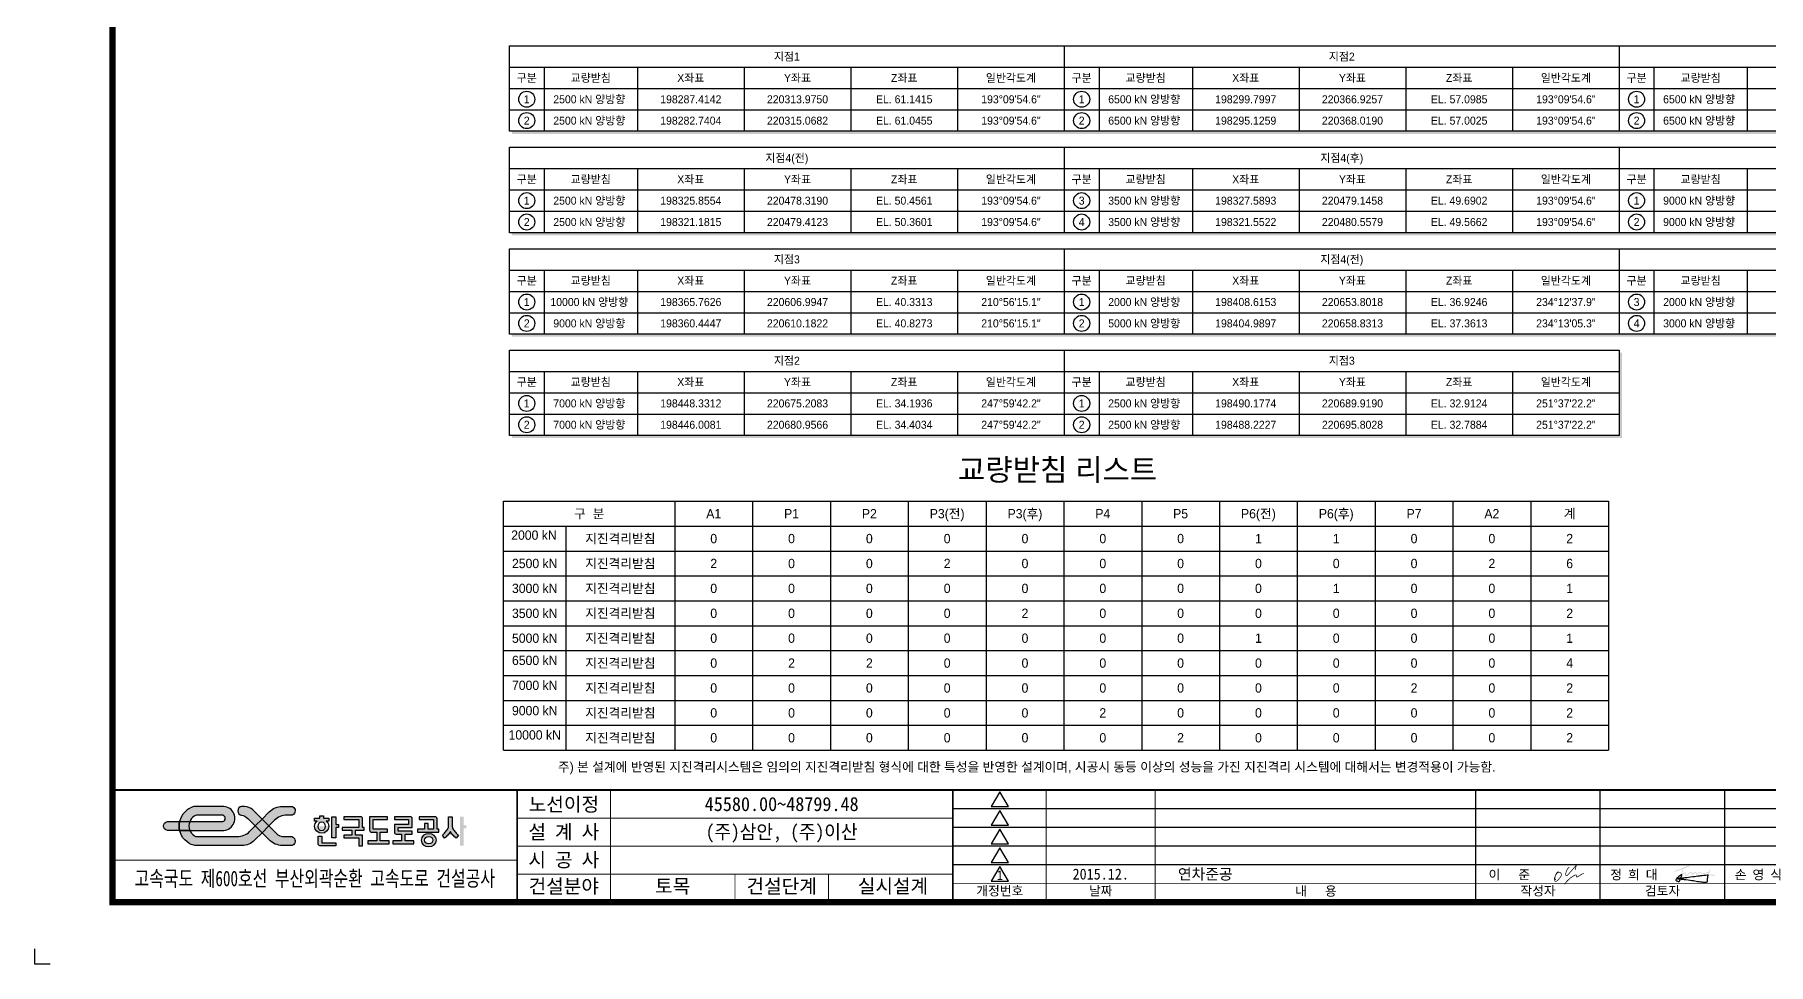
# Model space of a CAD drawing. Header units: feet. Extents: x 0 to 588700, y 0 to 415800.
# Drawn here: x 0 to 389887, y 0 to 209101 of the extents above; entities that cross this region are included whole.
import ezdxf
from ezdxf.enums import TextEntityAlignment as Align

# ---------------------------------------------------------------- set-up
doc = ezdxf.new("R2010")
doc.units = ezdxf.units.FT
doc.header["$LTSCALE"] = 7000
doc.header["$MEASUREMENT"] = 0
doc.layers.get('0').update_dxf_attribs({"linetype": 'CONTINUOUS'})
for name, color, linetype in [('CS-NOTE', 3, 'CONTINUOUS'), ('CS-TABL-LIN2', 1, 'CONTINUOUS'), ('CS-TABL-TEX2', 3, 'CONTINUOUS'), ('CX-BORD', 3, 'CONTINUOUS'), ('CX-BORD-LIN1', 4, 'CONTINUOUS'), ('CX-BORD-LIN2', 3, 'CONTINUOUS'), ('CX-BORD-TEX2', 7, 'CONTINUOUS'), ('CX-BORD-TEX3', 6, 'CONTINUOUS'), ('CX-MISC', 2, 'CONTINUOUS'), ('CZ-TEX1', 6, 'CONTINUOUS')]:
    doc.layers.add(name, color=color, linetype=linetype)
doc.styles.add('A_STANDARD', font='')
doc.styles.add('TB_TEXT', font='')
doc.styles.add('TB_WBTXT', font='')
doc.styles.add('TB_WMTXT', font='')
doc.styles.get('A_STANDARD').set_extended_font_data('Dotum')
doc.styles.get('TB_TEXT').set_extended_font_data('DotumChe')
doc.styles.get('TB_WBTXT').set_extended_font_data('Dotum')
doc.styles.get('TB_WMTXT').set_extended_font_data('DotumChe')

# ---------------------------------------------------------------- blocks, each defined once
blk = doc.blocks.new('CXGLOGO-EX흑백')
h = blk.add_hatch(color=256)
h.paths.add_polyline_path([(12.63, 2.93), (13.94, 2.93, 0.130785), (14.2, 3, 0.568608), (14.23, 5.18, 0.139223), (13.96, 5.26), (11.43, 5.26, 0.198912), (7.89, 3.79), (5.96, 1.87), (7.79, 0.04), (9.3, 1.55, -0.198912)])
h.paths.add_polyline_path([(5.96, -1.79), (4.13, 0.04), (2.64, -1.46, -0.198912), (-0.68, -2.83), (-11.36, -2.83, -0.149968), (-12.24, -2.56, -0.149163), (-13.39, -1.14), (-16.1, -1.14, 0.278403), (-12.27, -5.13, 0.065939), (-11.87, -5.18), (0.62, -5.18, 0.198912), (3.94, -3.81)])
h.paths.add_polyline_path([(-16.1, 1.21), (-19.37, 1.21, 0.888889), (-19.37, -1.14), (-16.1, -1.14, -0.111111)])
h.paths.add_polyline_path([(-11.36, 2.91), (-4.68, 2.91, -0.057559), (-4.56, 2.9, -0.792918), (-4.56, 1.23, -0.057559), (-4.68, 1.21), (-13.39, 1.21, 0.193915), (-13.39, -1.14), (-4.74, -1.14, 1.071754), (-4.74, 5.26), (-11.87, 5.26, 0.065939), (-12.27, 5.21, 0.278403), (-16.1, 1.21), (-13.39, 1.21, -0.149163), (-12.24, 2.64, -0.149968)])
h = blk.add_hatch(color=256)
h.paths.add_polyline_path([(3.49, 4.34, 0.198912), (1.27, 5.26), (0.48, 5.26, 0.833808), (0.38, 2.93, -0.177326), (2.18, 1.99), (4.13, 0.04), (5.96, 1.87)])
h.paths.add_polyline_path([(9.74, -1.92), (7.79, 0.04), (5.96, -1.79), (7.89, -3.71, 0.198912), (11.43, -5.18), (13.94, -5.18, 0.129219), (14.2, -5.12, 0.604319), (14.13, -2.89, 0.11379), (13.9, -2.83), (11.96, -2.83, -0.198912)])
h = blk.add_hatch(color=256)
h.paths.add_polyline_path([(5.96, 1.87), (4.13, 0.04), (5.96, -1.79), (7.79, 0.04)])
h.paths.add_polyline_path([(-13.39, 1.21), (-16.1, 1.21, 0.111111), (-16.1, -1.14), (-13.39, -1.14, -0.193915)])
h = blk.add_hatch(color=256)
edge = h.paths.add_edge_path()
edge.add_line((55.91, 2.5), (56.86, 2.5))
edge.add_line((56.86, 2.5), (56.86, 0.09))
edge.add_arc((58.53, 0.09), 1.68, 180, 195.4084)
edge.add_arc((58.47, 0.08), 1.62, 195.4084, 211.407)
edge.add_arc((62.73, 2.67), 6.6, 211.407, 220.8846)
edge.add_arc((62.66, 2.61), 6.51, 220.8846, 230.4986)
edge.add_line((58.52, -2.41), (57.95, -3.23))
edge.add_arc((62.64, 2.48), 7.39, 221.3708, 230.5683, ccw=False)
edge.add_arc((62.86, 2.67), 7.69, 212.5284, 221.3728, ccw=False)
edge.add_arc((49.9, 2.67), 7.69, 318.6272, 327.4716, ccw=False)
edge.add_arc((50.12, 2.48), 7.39, 309.4317, 318.6292, ccw=False)
edge.add_line((54.82, -3.23), (54.24, -2.41))
edge.add_arc((50.17, 2.55), 6.42, 309.4355, 319.1813)
edge.add_arc((49.96, 2.73), 6.69, 319.1787, 328.5297)
edge.add_arc((54.29, 0.07), 1.61, 328.5765, 344.6082)
edge.add_arc((54.23, 0.09), 1.67, 344.5729, 360.0187)
edge.add_line((55.91, 0.09), (55.91, 2.5))
edge = h.paths.add_edge_path()
edge.add_arc((22.07, -0.1), 1.77, 0.3447, 51.8065, ccw=False)
edge.add_arc((21.99, -0.04), 1.86, 268.639, 358.4888, ccw=False)
edge.add_arc((21.9, -0.04), 1.86, 181.4953, 271.3769, ccw=False)
edge.add_arc((21.82, -0.1), 1.77, 128.1945, 179.6543, ccw=False)
edge.add_line((20.72, 1.3), (20.04, 1.3))
edge.add_line((20.04, 1.3), (20.04, 2.11))
edge.add_line((20.04, 2.11), (21.47, 2.11))
edge.add_line((21.47, 2.11), (21.47, 2.75))
edge.add_line((21.47, 2.75), (22.42, 2.75))
edge.add_line((22.42, 2.75), (22.42, 2.11))
edge.add_line((22.42, 2.11), (23.84, 2.11))
edge.add_line((23.84, 2.11), (23.84, 1.3))
edge.add_line((23.84, 1.3), (23.17, 1.3))
h.paths.add_polyline_path([(60.66, 0.17), (60.66, -0.6), (59.94, -0.6), (59.94, -5.25), (58.99, -5.25), (58.99, 2.5), (59.94, 2.5), (59.94, 0.17)])
edge = h.paths.add_edge_path()
edge.add_line((48.07, 2.5), (48.07, 1.72))
edge.add_line((48.07, 1.72), (51.87, 1.72))
edge.add_line((51.87, 1.72), (51.87, -0.86))
edge.add_line((51.87, -0.86), (50.44, -0.86))
edge.add_line((50.44, -0.86), (50.44, 0.69))
edge.add_line((50.44, 0.69), (49.49, 0.69))
edge.add_line((49.49, 0.69), (49.49, -0.86))
edge.add_line((49.49, -0.86), (47.59, -0.86))
edge.add_line((47.59, -0.86), (47.59, -1.63))
edge.add_line((47.59, -1.63), (53.29, -1.63))
edge.add_line((53.29, -1.63), (53.29, -0.86))
edge.add_line((53.29, -0.86), (52.82, -0.86))
edge.add_line((52.82, -0.86), (52.82, 1.98))
edge.add_arc((52.27, 1.98), 0.549, 360, 400.6008)
edge.add_arc((52.34, 2.04), 0.455, 40.6008, 89.6611)
edge.add_line((52.34, 2.5), (48.07, 2.5))
edge = h.paths.add_edge_path()
edge.add_line((41.42, 2.5), (41.42, 1.72))
edge.add_line((41.42, 1.72), (45.22, 1.72))
edge.add_line((45.22, 1.72), (45.22, 0.43))
edge.add_line((45.22, 0.43), (41.42, 0.43))
edge.add_line((41.42, 0.43), (41.42, -1.63))
edge.add_arc((41.97, -1.63), 0.549, 180, 220.6008)
edge.add_arc((41.9, -1.7), 0.455, 220.6008, 269.6611)
edge.add_line((41.89, -2.15), (43.32, -2.15))
edge.add_line((43.32, -2.15), (43.32, -3.96))
edge.add_line((43.32, -3.96), (40.94, -3.96))
edge.add_line((40.94, -3.96), (40.94, -4.73))
edge.add_line((40.94, -4.73), (46.64, -4.73))
edge.add_line((46.64, -4.73), (46.64, -3.96))
edge.add_line((46.64, -3.96), (44.27, -3.96))
edge.add_line((44.27, -3.96), (44.27, -2.15))
edge.add_line((44.27, -2.15), (46.17, -2.15))
edge.add_line((46.17, -2.15), (46.17, -1.38))
edge.add_line((46.17, -1.38), (42.37, -1.38))
edge.add_line((42.37, -1.38), (42.37, -0.34))
edge.add_line((42.37, -0.34), (46.17, -0.34))
edge.add_line((46.17, -0.34), (46.17, 1.98))
edge.add_arc((45.62, 1.98), 0.549, 360, 400.6008)
edge.add_arc((45.69, 2.04), 0.455, 40.6008, 89.6611)
edge.add_line((45.69, 2.5), (41.42, 2.5))
edge = h.paths.add_edge_path()
edge.add_line((39.52, 2.5), (34.77, 2.5))
edge.add_line((34.77, 2.5), (34.77, -1.12))
edge.add_arc((35.32, -1.12), 0.549, 180, 220.6008)
edge.add_arc((35.25, -1.18), 0.455, 220.6008, 269.6611)
edge.add_line((35.24, -1.63), (36.67, -1.63))
edge.add_line((36.67, -1.63), (36.67, -3.96))
edge.add_line((36.67, -3.96), (34.29, -3.96))
edge.add_line((34.29, -3.96), (34.29, -4.73))
edge.add_line((34.29, -4.73), (39.99, -4.73))
edge.add_line((39.99, -4.73), (39.99, -3.96))
edge.add_line((39.99, -3.96), (37.62, -3.96))
edge.add_line((37.62, -3.96), (37.62, -1.63))
edge.add_line((37.62, -1.63), (39.52, -1.63))
edge.add_line((39.52, -1.63), (39.52, -0.86))
edge.add_line((39.52, -0.86), (35.72, -0.86))
edge.add_line((35.72, -0.86), (35.72, 1.72))
edge.add_line((35.72, 1.72), (39.52, 1.72))
edge.add_line((39.52, 1.72), (39.52, 2.5))
edge = h.paths.add_edge_path()
edge.add_line((31.92, -5.25), (32.87, -5.25))
edge.add_line((32.87, -5.25), (32.87, -2.41))
edge.add_line((32.87, -2.41), (30.97, -2.41))
edge.add_line((30.97, -2.41), (30.97, -1.12))
edge.add_line((30.97, -1.12), (33.34, -1.12))
edge.add_line((33.34, -1.12), (33.34, -0.34))
edge.add_line((33.34, -0.34), (32.87, -0.34))
edge.add_line((32.87, -0.34), (32.87, 1.98))
edge.add_arc((32.32, 1.98), 0.549, 360, 400.6008)
edge.add_arc((32.39, 2.04), 0.455, 40.6008, 89.6611)
edge.add_line((32.39, 2.5), (27.88, 2.5))
edge.add_line((27.88, 2.5), (27.88, 1.72))
edge.add_line((27.88, 1.72), (31.92, 1.72))
edge.add_line((31.92, 1.72), (31.92, -0.34))
edge.add_line((31.92, -0.34), (27.41, -0.34))
edge.add_line((27.41, -0.34), (27.41, -1.12))
edge.add_line((27.41, -1.12), (30.02, -1.12))
edge.add_line((30.02, -1.12), (30.02, -2.41))
edge.add_line((30.02, -2.41), (27.88, -2.41))
edge.add_line((27.88, -2.41), (27.88, -3.18))
edge.add_line((27.88, -3.18), (31.92, -3.18))
edge.add_line((31.92, -3.18), (31.92, -5.25))
edge = h.paths.add_edge_path()
edge.add_line((25.74, -5.25), (21.47, -5.25))
edge.add_arc((21.47, -4.8), 0.449, 220.2619, 270, ccw=False)
edge.add_arc((21.55, -4.73), 0.558, 180.3389, 220.2619, ccw=False)
edge.add_arc((195.56, -3.7), 174.57, 179.6611, 180.3389, ccw=False)
edge.add_line((20.99, -2.67), (21.94, -2.67))
edge.add_line((21.94, -2.67), (21.94, -4.47))
edge.add_line((21.94, -4.47), (25.74, -4.47))
edge.add_line((25.74, -4.47), (25.74, -5.25))
edge = h.paths.add_edge_path(flags=16)
edge.add_ellipse((50.6, -3.77), major_axis=(-1.11, 0), ratio=0.86651, start_angle=0, end_angle=360)
edge = h.paths.add_edge_path()
edge.add_ellipse((50.6, -3.77), major_axis=(2.06, 0), ratio=0.842916, start_angle=0, end_angle=360, ccw=False)
h.paths.add_polyline_path([(26.46, 0.43), (26.46, -0.34), (25.74, -0.34), (25.74, -3.18), (24.67, -3.18), (24.67, 2.5), (25.74, 2.5), (25.74, 0.43)])
edge = h.paths.add_edge_path(flags=16)
edge.add_ellipse((21.94, -0.09), major_axis=(0, 1.22), ratio=0.776497, start_angle=0, end_angle=360, ccw=False)
for points in [[(-11.36, 2.91, 0.149968), (-12.24, 2.64, 0.149163), (-13.39, 1.21, 0.193915), (-13.39, -1.14), (-4.74, -1.14, 1.071754), (-4.74, 5.26), (-11.87, 5.26, 0.065939), (-12.27, 5.21, 0.278403), (-16.1, 1.21), (-13.39, 1.21), (-4.68, 1.21, 0.057559), (-4.56, 1.23, 0.792918), (-4.56, 2.9, 0.057559), (-4.68, 2.91), (-11.36, 2.91)], [(0.38, 2.93, -0.177326), (2.18, 1.99), (4.13, 0.04), (5.96, 1.87), (3.49, 4.34, 0.198912), (1.27, 5.26), (0.48, 5.26, 0.87142), (0.48, 2.91)], [(23.17, 1.3, -0.228396), (23.84, -0.09, -0.413446), (21.94, -1.89, -0.413609), (20.04, -0.09, -0.228387), (20.72, 1.3), (20.04, 1.3), (20.04, 2.11), (21.47, 2.11), (21.47, 2.75), (22.42, 2.75), (22.42, 2.11), (23.84, 2.11), (23.84, 1.3), (23.17, 1.3)], [(31.92, -5.25), (32.87, -5.25), (32.87, -2.41), (30.97, -2.41), (30.97, -1.12), (33.34, -1.12), (33.34, -0.34), (32.87, -0.34), (32.87, 1.98, 0.179031), (32.74, 2.34, 0.217397), (32.39, 2.5), (27.88, 2.5), (27.88, 1.72), (31.92, 1.72), (31.92, -0.34), (27.41, -0.34), (27.41, -1.12), (30.02, -1.12), (30.02, -2.41), (27.88, -2.41), (27.88, -3.18), (31.92, -3.18), (31.92, -5.25)], [(39.52, 2.5), (34.77, 2.5), (34.77, -1.12, 0.179031), (34.9, -1.48, 0.217397), (35.24, -1.63), (36.67, -1.63), (36.67, -3.96), (34.29, -3.96), (34.29, -4.73), (39.99, -4.73), (39.99, -3.96), (37.62, -3.96), (37.62, -1.63), (39.52, -1.63), (39.52, -0.86), (35.72, -0.86), (35.72, 1.72), (39.52, 1.72), (39.52, 2.5)], [(41.42, 2.5), (41.42, 1.72), (45.22, 1.72), (45.22, 0.43), (41.42, 0.43), (41.42, -1.63, 0.179031), (41.55, -1.99, 0.217397), (41.89, -2.15), (43.32, -2.15), (43.32, -3.96), (40.94, -3.96), (40.94, -4.73), (46.64, -4.73), (46.64, -3.96), (44.27, -3.96), (44.27, -2.15), (46.17, -2.15), (46.17, -1.38), (42.37, -1.38), (42.37, -0.34), (46.17, -0.34), (46.17, 1.98, 0.179031), (46.04, 2.34, 0.217397), (45.69, 2.5), (41.42, 2.5)], [(48.07, 2.5), (48.07, 1.72), (51.87, 1.72), (51.87, -0.86), (50.44, -0.86), (50.44, 0.69), (49.49, 0.69), (49.49, -0.86), (47.59, -0.86), (47.59, -1.63), (53.29, -1.63), (53.29, -0.86), (52.82, -0.86), (52.82, 1.98, 0.179031), (52.69, 2.34, 0.217397), (52.34, 2.5), (48.07, 2.5)], [(55.91, 2.5), (56.86, 2.5), (56.86, 0.09, 0.067333), (56.92, -0.35, 0.069921), (57.09, -0.77, 0.041378), (57.74, -1.65, 0.041974), (58.52, -2.41), (57.95, -3.23, -0.040153), (57.09, -2.41, -0.03861), (56.38, -1.46, -0.03861), (55.67, -2.41, -0.040153), (54.82, -3.23), (54.24, -2.41, 0.042549), (55.02, -1.65, 0.040824), (55.67, -0.77, 0.070066), (55.85, -0.35, 0.067497), (55.91, 0.09), (55.91, 2.5)], [(25.74, -5.25), (21.47, -5.25, -0.220496), (21.13, -5.09, -0.175981), (20.99, -4.73, -0.002958), (20.99, -2.67), (21.94, -2.67), (21.94, -4.47), (25.74, -4.47), (25.74, -5.25)]]:
    blk.add_lwpolyline(points, format="xyb")
for points in [[(14.2, 3, -0.130785), (13.94, 2.93), (12.63, 2.93, 0.198912), (9.3, 1.55), (7.79, 0.04), (5.96, 1.87), (7.89, 3.79, -0.198912), (11.43, 5.26), (13.96, 5.26, -0.139223), (14.23, 5.18, -0.568608)], [(-19.37, -1.14, -0.888889), (-19.37, 1.21), (-16.1, 1.21, 0.111111), (-16.1, -1.14)], [(-16.1, 1.21), (-13.39, 1.21, 0.193915), (-13.39, -1.14), (-16.1, -1.14, -0.111111)], [(5.96, -1.79), (3.94, -3.81, -0.198912), (0.62, -5.18), (-11.87, -5.18, -0.065939), (-12.27, -5.13, -0.278403), (-16.1, -1.14), (-13.39, -1.14, 0.149163), (-12.24, -2.56, 0.149968), (-11.36, -2.83), (-0.68, -2.83, 0.198912), (2.64, -1.46), (4.13, 0.04)], [(7.79, 0.04), (9.74, -1.92, 0.198912), (11.96, -2.83), (13.9, -2.83, -0.11379), (14.13, -2.89, -0.604319), (14.2, -5.12, -0.129219), (13.94, -5.18), (11.43, -5.18, -0.198912), (7.89, -3.71), (5.96, -1.79)]]:
    blk.add_lwpolyline(points, format="xyb", close=True)
blk.add_lwpolyline([(5.96, 1.87), (7.79, 0.04), (5.96, -1.79), (4.13, 0.04), (5.96, 1.87)])
blk.add_lwpolyline([(26.46, 0.43), (26.46, -0.34), (25.74, -0.34), (25.74, -3.18), (24.67, -3.18), (24.67, 2.5), (25.74, 2.5), (25.74, 0.43)], close=True)
at = {"extrusion": (0, 0, -1)}
blk.add_ellipse((21.94, -0.09), major_axis=(0, 1.22), ratio=0.776497, start_param=3.141593, end_param=9.424778, dxfattribs=at)
blk.add_ellipse((50.6, -3.77), major_axis=(2.06, 0), ratio=0.842916, dxfattribs=at)
blk.add_ellipse((50.6, -3.77), major_axis=(-1.11, 0), ratio=0.86651)
blk = doc.blocks.new('CXBLKA1')
at = {"layer": 'CX-BORD-LIN1', "const_width": 2}
blk.add_lwpolyline([(796, 0), (0, 0), (0, 554), (796, 554)], close=True, dxfattribs=at)
at = {"layer": 'CX-BORD-LIN1'}
for points, const_width in [([(796, 36), (0, 36)], 0.6), ([(130, 0), (130, 36)], 0.6), ([(160, 0), (160, 36)], 0.3), ([(270, 0), (270, 36)], 0.6), ([(300, 0), (300, 36)], 0.3), ([(335, 0), (335, 36)], 0.3), ([(558, 6), (270, 6)], 0.2)]:
    blk.add_lwpolyline(points, dxfattribs=dict(at, const_width=const_width))
for points in [[(285.08, 35.47), (282.34, 30.71), (287.83, 30.71)], [(285.08, 29.47), (282.34, 24.71), (287.83, 24.71)], [(285.08, 23.47), (282.34, 18.71), (287.83, 18.71)], [(285.08, 17.47), (282.34, 12.71), (287.83, 12.71)], [(285.08, 11.47), (282.34, 6.71), (287.83, 6.71)]]:
    blk.add_lwpolyline(points, close=True, dxfattribs=at)
for points in [[(438, 0), (438, 36)], [(478, 0), (478, 36)], [(518, 0), (518, 36)]]:
    blk.add_lwpolyline(points, dxfattribs=at)
at = {"layer": 'CX-BORD-LIN2'}
blk.add_line((558, 30), (270, 30), dxfattribs=at)
at = {"layer": 'CX-BORD-LIN2', "const_width": 0.3}
for points in [[(270, 27), (130, 27)], [(270, 18), (130, 18)], [(130, 13.5), (0, 13.5)], [(270, 9), (130, 9)], [(200, 0), (200, 9)], [(230, 0), (230, 9)]]:
    blk.add_lwpolyline(points, dxfattribs=at)
at = {"layer": 'CX-BORD-LIN2'}
for points in [[(558, 24), (270, 24)], [(558, 18), (270, 18)], [(558, 12), (270, 12)]]:
    blk.add_lwpolyline(points, dxfattribs=at)
at = {"layer": 'CX-MISC'}
blk.add_lwpolyline([(-20, -20), (-25, -20), (-25, -15)], dxfattribs=at)
at = {"layer": 'CX-MISC', "xscale": 1.2, "yscale": 1.2}
blk.add_blockref('CXGLOGO-EX흑백', (40.89, 24.42), dxfattribs=at)
at = {"layer": 'CX-BORD-LIN1', "style": 'TB_TEXT'}
for tag, height, p in [('TR_RNUM5', 3, (285.11, 32.64)), ('TR_RDAT5', 3.5, (317.5, 33)), ('TR_DGN5', 3.5, (451.12, 33)), ('TR_CHK5', 3.5, (491.12, 33)), ('TR_APP5', 3.5, (531.12, 33)), ('TR_RNUM4', 3, (285.11, 26.64)), ('TR_RDAT4', 3.5, (317.5, 27)), ('TR_DGN4', 3.5, (451.12, 27)), ('TR_CHK4', 3.5, (491.12, 27)), ('TR_APP4', 3.5, (531.12, 27)), ('TR_RDAT3', 3.5, (317.5, 21)), ('TR_DGN3', 3.5, (451.12, 21)), ('TR_CHK3', 3.5, (491.12, 21)), ('TR_APP3', 3.5, (531.12, 21)), ('TR_RNUM3', 3, (285.11, 20.64)), ('TR_RDAT2', 3.5, (317.5, 15)), ('TR_DGN2', 3.5, (451.12, 15)), ('TR_CHK2', 3.5, (491.12, 15)), ('TR_APP2', 3.5, (531.12, 15)), ('TR_RNUM2', 3, (285.11, 14.64)), ('TR_RNUM1', 3, (285.11, 8.64)), ('TR_RDAT1', 3.5, (317.5, 9)), ('TR_DGN1', 3.5, (451.12, 9)), ('TR_CHK1', 3.5, (491.12, 9)), ('TR_APP1', 3.5, (531.12, 9))]:
    blk.add_attdef(tag, text='', height=height, dxfattribs=at).set_placement(p, align=Align.MIDDLE_CENTER)
for tag, p in [('TR_RCON5', (342.3, 33)), ('TR_RCON4', (342.3, 27)), ('TR_RCON3', (342.3, 21)), ('TR_RCON2', (342.3, 15)), ('TR_RCON1', (342.3, 9))]:
    blk.add_attdef(tag, text='', height=3.5, dxfattribs=at).set_placement(p, align=Align.MIDDLE_LEFT)
at = {"layer": 'CX-BORD-LIN2', "style": 'TB_TEXT'}
blk.add_attdef('TD_VERSION', text='', height=3, rotation=90, dxfattribs=at).set_placement((800.5, 48.01), align=Align.MIDDLE_CENTER)
at = {"layer": 'CX-BORD-TEX2', "style": 'TB_WMTXT'}
for tag, height, p in [('TB_CNAME', 5, (15.34, 531.83)), ('TB_CSCOP', 4, (16.63, 523.83))]:
    blk.add_attdef(tag, text='', height=height, dxfattribs=at).set_placement(p, align=Align.BOTTOM_LEFT)
at = {"layer": 'CX-BORD-TEX2', "style": 'TB_WBTXT'}
for tag, height, p in [('TB_MTITIL', 10, (398, 533.33)), ('TB_STITL', 7, (398, 518.33))]:
    blk.add_attdef(tag, text='', height=height, dxfattribs=at).set_placement(p, align=Align.MIDDLE_CENTER)
at = {"layer": 'CX-BORD-TEX3', "style": 'TB_TEXT'}
for s, height, p in [('노선이정', 4.5, (145.03, 31.46)), ('설 계 사', 4.5, (145, 22.59)), ('시 공 사', 4.5, (145, 13.59)), ('건설분야', 4.5, (145, 5.13)), ('건설단계', 4.5, (215, 5.13)), ('개정번호', 3, (285.08, 3.66)), ('날짜', 3, (317.5, 3.66)), ('내   용', 3, (386.64, 3.58)), ('작성자', 3, (458, 3.66)), ('검토자', 3, (498, 3.66))]:
    blk.add_text(s, height=height, dxfattribs=at).set_placement(p, align=Align.MIDDLE)
for tag, height, p in [('TD_LNDST', 4.5, (215, 31.5)), ('TD_DSECT', 4.5, (605.5, 31.5)), ('TD_DDIST', 4.5, (654.5, 31.5)), ('TD_DNAME_TOP', 4.5, (755, 27.96)), ('TD_CSECT', 4.5, (605.5, 22.5)), ('TD_CDIST', 4.5, (654.5, 22.5)), ('TD_DNAME_MAIN', 4.5, (755, 21.47)), ('TD_DNAME_BOT', 3, (755, 15.25)), ('TD_CCOMP', 4.5, (215, 13.59)), ('TD_HSCAL', 4.5, (620.88, 13.75)), ('TD_VSCAL', 4.5, (656.86, 13.75)), ('TD_FIELD', 4.5, (180, 5.13)), ('TD_CSTEP', 4.5, (250.74, 5.13)), ('TD_DWGCODE', 4.5, (637, 4.79)), ('TD_DWGNO', 4.5, (755, 5))]:
    blk.add_attdef(tag, text='', height=height, dxfattribs=at).set_placement(p, align=Align.MIDDLE_CENTER)
for tag, height, width, p in [('TD_DCOMP', 4.5, 0.95, (215, 22.59)), ('TD_CNAME', 5, 0.78, (65, 7.6))]:
    blk.add_attdef(tag, text='', height=height, dxfattribs=dict(at, width=width)).set_placement(p, align=Align.MIDDLE_CENTER)

msp = doc.modelspace()

# ---------------------------------------------------------------- hatches: boundary and pattern name
at = {"layer": 'CX-MISC'}
h = msp.add_hatch(color=7, dxfattribs=at)
h.paths.add_polyline_path([(371405, 20351), (371395, 20428), (371365, 20504), (371319, 20550), (371269, 20580), (371203, 20606), (371124, 20606), (371051, 20593), (370955, 20563), (370872, 20540), (370793, 20520), (370747, 20500), (370657, 20457), (370637, 20444), (370634, 20487), (370644, 20563), (370651, 20669), (370657, 20742), (370664, 20828), (370677, 20940), (370684, 21053), (370697, 21152), (370727, 21281), (370803, 21456), (370849, 21529), (370895, 21582), (370938, 21612), (371021, 21641), (371355, 21764), (371626, 21863), (371785, 21922), (371937, 21989), (372037, 22042), (372116, 22081), (372189, 22121), (372192, 22151), (372166, 22190), (372149, 22214), (372116, 22220), (372103, 22220), (372050, 22200), (371997, 22187), (371818, 22128), (371706, 22075), (371521, 22022), (371306, 21965), (371177, 21916), (371120, 21893), (371058, 21863), (371001, 21827), (370958, 21784), (370925, 21757), (370876, 21734), (370793, 21711), (370720, 21684), (370704, 21681), (370578, 21635), (370462, 21598), (370165, 21479), (369903, 21357), (369721, 21301), (369582, 21221), (369463, 21188), (369314, 21119), (369199, 21089), (369086, 21056), (368974, 21036), (368908, 21023), (368901, 21023), (368888, 21016), (368875, 21016), (368858, 21006), (368838, 20986), (368838, 20973), (368838, 20953), (368845, 20934), (368851, 20920), (368868, 20904), (368878, 20887), (368894, 20877), (368947, 20877), (369000, 20877), (369007, 20884), (369027, 20884), (369040, 20884), (369047, 20891), (369073, 20891), (369080, 20897), (369093, 20897), (369099, 20904), (369119, 20904), (369185, 20917), (369265, 20943), (369311, 20957), (369397, 20990), (369470, 21023), (369642, 21102), (369870, 21198), (370075, 21284), (370231, 21347), (370333, 21390), (370399, 21416), (370462, 21440), (370561, 21479), (370601, 21493), (370651, 21509), (370680, 21512), (370687, 21506), (370657, 21456), (370631, 21423), (370598, 21304), (370581, 21215), (370568, 21129), (370551, 21053), (370548, 20977), (370545, 20900), (370525, 20834), (370532, 20755), (370522, 20699), (370518, 20629), (370505, 20530), (370492, 20444), (370485, 20378), (370363, 20315), (370231, 20229), (370102, 20160), (369933, 20044), (369784, 19948), (369708, 19892), (369609, 19812), (369543, 19753), (369394, 19624), (369258, 19495), (369149, 19366), (369063, 19247), (368974, 19118), (368931, 19055), (368954, 18999), (369030, 18916), (369159, 18813), (369238, 18754), (369331, 18688), (369450, 18608), (369569, 18549), (369695, 18509), (369764, 18506), (369873, 18529), (369920, 18562), (369969, 18605), (370036, 18704), (370122, 18830), (370211, 18979), (370234, 19042), (370264, 19098), (370293, 19088), (370406, 19075), (370535, 19065), (370664, 19048), (370819, 19025), (371044, 18999), (371253, 18976), (371368, 18959), (371527, 18946), (371726, 18919), (371901, 18903), (372056, 18880), (372215, 18873), (372381, 18853), (372625, 18820), (372705, 18807), (372883, 18787), (372973, 18784), (373022, 18761), (373240, 18727), (373412, 18688), (373515, 18671), (373637, 18641), (373889, 18589), (374064, 18565), (374385, 18516), (374623, 18496), (374967, 18463), (375225, 18443), (375453, 18426), (375794, 18403), (375992, 18403), (376125, 18423), (376230, 18476), (376293, 18572), (376320, 18638), (376326, 18684), (376346, 18863), (376340, 18982), (376340, 19134), (376346, 19286), (376359, 19419), (376376, 19501), (376399, 19650), (376426, 19809), (376445, 19935), (376462, 20011), (376488, 20031), (376581, 20037), (376899, 20031), (377044, 20024), (377209, 20011), (377375, 19991), (377481, 19978), (377547, 19964), (377663, 19921), (377768, 19875), (377861, 19842), (377914, 19842), (377934, 19862), (377937, 19905), (377931, 19918), (377924, 19938), (377907, 19955), (377888, 19974), (377864, 19984), (377838, 19991), (377798, 20004), (377712, 20037), (377639, 20070), (377547, 20103), (377461, 20123), (377348, 20143), (377229, 20156), (377024, 20170), (376885, 20176), (376753, 20183), (376634, 20183), (376548, 20183), (376502, 20183), (376545, 20378), (376584, 20523), (376611, 20636), (376670, 20900), (376723, 21020), (376763, 21086), (376766, 21155), (376730, 21205), (376684, 21238), (376657, 21238), (376631, 21172), (376551, 20947), (376518, 20861), (376452, 20795), (376396, 20752), (376224, 20685), (376092, 20652), (375933, 20619), (375787, 20593), (375615, 20566), (375503, 20547), (375417, 20533), (375311, 20520), (375152, 20507), (375060, 20507), (374993, 20513), (374914, 20533), (374861, 20553), (374769, 20613), (374726, 20649), (374659, 20702), (374560, 20748), (374511, 20765), (374444, 20758), (374398, 20752), (374345, 20732), (374180, 20646), (374057, 20576), (373895, 20487), (373816, 20447), (373756, 20421), (373730, 20421), (373727, 20444), (373707, 20537), (373647, 20649), (373545, 20719), (373455, 20735), (373369, 20722), (373287, 20685), (373207, 20619), (373121, 20547), (372999, 20444), (372870, 20335), (372807, 20285), (372814, 20318), (372834, 20424), (372840, 20490), (372834, 20576), (372801, 20636), (372741, 20695), (372675, 20735), (372639, 20752), (372539, 20752), (372440, 20725), (372314, 20672), (372205, 20609), (372076, 20527), (371967, 20451), (371927, 20431), (371891, 20401), (371858, 20361), (371812, 20322), (371755, 20292), (371702, 20239), (371673, 20203), (371626, 20163), (371554, 20103), (371488, 20057), (371441, 20031), (371402, 20011), (371372, 20014), (371378, 20047), (371385, 20087), (371398, 20186), (371405, 20279)])
h.paths.add_polyline_path([(370608, 20269), (370618, 20272), (370733, 20328), (370862, 20385), (371038, 20447), (371150, 20474), (371203, 20474), (371269, 20461), (371279, 20391), (371269, 20302), (371249, 20163), (371233, 20074), (371226, 20021), (371226, 20007), (371246, 19961), (371273, 19915), (371316, 19865), (371368, 19839), (371464, 19849), (371567, 19925), (371742, 20074), (371901, 20219), (372235, 20467), (372390, 20556), (372526, 20599), (372599, 20613), (372658, 20619), (372695, 20609), (372708, 20576), (372701, 20471), (372675, 20371), (372635, 20232), (372629, 20186), (372648, 20140), (372685, 20084), (372731, 20050), (372764, 20057), (372863, 20130), (372963, 20216), (373108, 20348), (373340, 20527), (373416, 20576), (373482, 20590), (373548, 20583), (373594, 20550), (373601, 20484), (373601, 20424), (373621, 20358), (373664, 20295), (373756, 20249), (373885, 20305), (374143, 20464), (374302, 20556), (374431, 20613), (374557, 20619), (374689, 20553), (374888, 20408), (375199, 20361), (375662, 20428), (376006, 20494), (376359, 20576), (376439, 20616), (376469, 20633), (376479, 20623), (376469, 20586), (376459, 20523), (376432, 20437), (376376, 20229), (376350, 20183), (376254, 20179), (376042, 20173), (375721, 20156), (375106, 20090), (374630, 20031), (373909, 19931), (373029, 19819), (372394, 19726), (371795, 19644), (371362, 19594), (371058, 19568), (370581, 19501), (370425, 19474), (370462, 19601), (370518, 19809), (370571, 20021), (370604, 20232)], flags=16)
h.paths.add_polyline_path([(370446, 20186), (370452, 20160), (370439, 20100), (370419, 20021), (370393, 19908), (370340, 19743), (370300, 19577), (370254, 19465), (370241, 19452), (370198, 19448), (370019, 19422), (369854, 19396), (369708, 19376), (369576, 19349), (369506, 19333), (369483, 19316), (369486, 19293), (369493, 19273), (369500, 19247), (369536, 19204), (369612, 19181), (369834, 19151), (370039, 19124), (370085, 19118), (370102, 19123), (370102, 19108), (370092, 19091), (370075, 19068), (370059, 19012), (369999, 18919), (369956, 18843), (369873, 18727), (369814, 18668), (369754, 18641), (369682, 18615), (369615, 18622), (369463, 18681), (369331, 18767), (369106, 18952), (369083, 18976), (369090, 19009), (369129, 19075), (369228, 19227), (369410, 19429), (369549, 19561), (369728, 19720), (369963, 19895), (370214, 20060)], flags=16)
h.paths.add_polyline_path([(370859, 19396), (371104, 19435), (371550, 19478), (371924, 19528), (372394, 19594), (372903, 19654), (373313, 19706), (374048, 19812), (374272, 19832), (374408, 19855), (374623, 19878), (374980, 19918), (375357, 19964), (375681, 19998), (375827, 20017), (376105, 20031), (376330, 20037), (376340, 20034), (376333, 20014), (376320, 19955), (376300, 19829), (376270, 19634), (376247, 19485), (376240, 19353), (376227, 19200), (376230, 19019), (376234, 18936), (376227, 18863), (376221, 18764), (376201, 18691), (376181, 18632), (376105, 18555), (375966, 18516), (375860, 18496), (375609, 18496), (375159, 18516), (374937, 18539), (374610, 18569), (374312, 18595), (373995, 18641), (373657, 18694), (373340, 18761), (373075, 18820), (372652, 18886), (372301, 18933), (371878, 18985), (371349, 19045), (370952, 19091), (370704, 19128), (370489, 19151), (370376, 19164), (370313, 19167), (370313, 19194), (370327, 19253), (370366, 19326), (370403, 19329), (370456, 19336), (370588, 19356)], flags=16)
h.paths.add_polyline_path([(370181, 19300), (370178, 19290), (370158, 19243), (370138, 19210), (370042, 19220), (369940, 19230), (369873, 19243), (369916, 19260), (370006, 19270), (370085, 19283), (370138, 19296)], flags=16)

# ---------------------------------------------------------------- linework, layer by layer
at = {"layer": 'CS-TABL-LIN2'}
for p, q in [((114561, 206566), (114561, 206566)), ((135561, 206566), (135561, 206566)), ((159561, 206566), (159561, 206566)), ((183561, 206566), (183561, 206566)), ((207561, 206566), (207561, 206566)), ((231561, 206566), (231561, 187366)), ((239361, 206566), (239361, 206566)), ((260361, 206566), (260361, 206566)), ((284361, 206566), (284361, 206566)), ((308361, 206566), (308361, 206566)), ((332361, 206566), (332361, 206566)), ((356361, 206566), (356361, 187366)), ((364161, 206566), (364161, 206566)), ((385161, 206566), (385161, 206566)), ((106761, 201766), (481161, 201766)), ((114561, 201766), (114561, 187366)), ((114561, 201766), (114561, 187366)), ((135561, 201766), (135561, 187366)), ((159561, 201766), (159561, 187366)), ((183561, 201766), (183561, 187366)), ((207561, 201766), (207561, 187366)), ((239361, 201766), (239361, 187366)), ((260361, 201766), (260361, 187366)), ((284361, 201766), (284361, 187366)), ((308361, 201766), (308361, 187366)), ((332361, 201766), (332361, 187366)), ((364161, 201766), (364161, 187366)), ((385161, 201766), (385161, 187366)), ((106761, 196966), (481161, 196966)), ((106761, 192166), (481161, 192166)), ((114561, 183766), (114561, 183766)), ((135561, 183766), (135561, 183766)), ((159561, 183766), (159561, 183766)), ((183561, 183766), (183561, 183766)), ((207561, 183766), (207561, 183766)), ((231561, 183766), (231561, 164566)), ((239361, 183766), (239361, 183766)), ((260361, 183766), (260361, 183766)), ((284361, 183766), (284361, 183766)), ((308361, 183766), (308361, 183766)), ((332361, 183766), (332361, 183766)), ((356361, 183766), (356361, 164566)), ((364161, 183766), (364161, 183766)), ((385161, 183766), (385161, 183766)), ((106761, 178966), (481161, 178966)), ((114561, 178966), (114561, 164566)), ((135561, 178966), (135561, 164566)), ((159561, 178966), (159561, 164566)), ((183561, 178966), (183561, 164566)), ((207561, 178966), (207561, 164566)), ((239361, 178966), (239361, 164566)), ((260361, 178966), (260361, 164566)), ((284361, 178966), (284361, 164566)), ((308361, 178966), (308361, 164566)), ((332361, 178966), (332361, 164566)), ((364161, 178966), (364161, 164566)), ((385161, 178966), (385161, 164566)), ((106761, 174166), (481161, 174166)), ((106761, 169366), (481161, 169366)), ((114561, 160966), (114561, 160966)), ((135561, 160966), (135561, 160966)), ((159561, 160966), (159561, 160966)), ((183561, 160966), (183561, 160966)), ((207561, 160966), (207561, 160966)), ((231561, 160966), (231561, 141766)), ((239361, 160966), (239361, 160966)), ((260361, 160966), (260361, 160966)), ((284361, 160966), (284361, 160966)), ((308361, 160966), (308361, 160966)), ((332361, 160966), (332361, 160966)), ((356361, 160966), (356361, 141766)), ((364161, 160966), (364161, 160966)), ((385161, 160966), (385161, 160966)), ((106761, 156166), (481161, 156166)), ((114561, 156166), (114561, 141766)), ((135561, 156166), (135561, 141766)), ((159561, 156166), (159561, 141766)), ((183561, 156166), (183561, 141766)), ((207561, 156166), (207561, 141766)), ((239361, 156166), (239361, 141766)), ((260361, 156166), (260361, 141766)), ((284361, 156166), (284361, 141766)), ((308361, 156166), (308361, 141766)), ((332361, 156166), (332361, 141766)), ((364161, 156166), (364161, 141766)), ((385161, 156166), (385161, 141766)), ((106761, 151366), (481161, 151366)), ((106761, 146566), (481161, 146566)), ((114561, 138166), (114561, 138166)), ((135561, 138166), (135561, 138166)), ((159561, 138166), (159561, 138166)), ((183561, 138166), (183561, 138166)), ((207561, 138166), (207561, 138166)), ((231561, 138166), (231561, 118966)), ((239361, 138166), (239361, 138166)), ((260361, 138166), (260361, 138166)), ((284361, 138166), (284361, 138166)), ((308361, 138166), (308361, 138166)), ((332361, 138166), (332361, 138166)), ((106761, 133366), (356361, 133366)), ((114561, 133366), (114561, 118966)), ((135561, 133366), (135561, 118966)), ((159561, 133366), (159561, 118966)), ((183561, 133366), (183561, 118966)), ((207561, 133366), (207561, 118966)), ((239361, 133366), (239361, 118966)), ((260361, 133366), (260361, 118966)), ((284361, 133366), (284361, 118966)), ((308361, 133366), (308361, 118966)), ((332361, 133366), (332361, 118966)), ((106761, 128566), (356361, 128566)), ((106761, 123766), (356361, 123766)), ((119461, 104159), (119461, 104159)), ((143961, 104159), (143961, 48159)), ((161461, 104159), (161461, 48159)), ((178961, 104159), (178961, 48159)), ((196461, 104159), (196461, 48159)), ((213961, 104159), (213961, 48159)), ((231461, 104159), (231461, 48159)), ((248961, 104159), (248961, 48159)), ((266461, 104159), (266461, 48159)), ((283961, 104159), (283961, 48159)), ((301461, 104159), (301461, 48159)), ((318961, 104159), (318961, 48159)), ((336461, 104159), (336461, 48159)), ((105461, 98559), (353961, 98559)), ((119461, 98559), (119461, 48159)), ((105461, 92959), (105461, 92959)), ((105461, 92959), (353961, 92959)), ((105461, 92959), (105461, 92959)), ((119461, 92959), (353961, 92959)), ((105461, 87359), (353961, 87359)), ((105461, 87359), (105461, 87359)), ((105461, 81759), (353961, 81759)), ((105461, 76159), (353961, 76159)), ((105461, 76159), (105461, 76159)), ((105461, 70559), (353961, 70559)), ((105461, 64959), (353961, 64959)), ((105461, 64959), (353961, 64959)), ((105461, 59359), (353961, 59359)), ((105461, 59359), (105461, 59359)), ((105461, 53759), (353961, 53759)), ((105461, 53759), (105461, 53759)), ((105461, 48159), (353961, 48159)), ((105461, 48159), (105461, 48159))]:
    msp.add_line(p, q, dxfattribs=at)
for points in [[(106761, 206566), (481161, 206566), (481161, 187366), (106761, 187366)], [(106761, 183766), (481161, 183766), (481161, 164566), (106761, 164566)], [(106761, 160966), (481161, 160966), (481161, 141766), (106761, 141766)], [(106761, 138166), (356361, 138166), (356361, 118966), (106761, 118966)]]:
    msp.add_lwpolyline(points, close=True, dxfattribs=at)
msp.add_lwpolyline([(105461, 48159), (105461, 104159), (353961, 104159), (353961, 48159)], dxfattribs=at)
for centre in [(110661, 194566), (235461, 194566), (360261, 194566), (110661, 189766), (235461, 189766), (360261, 189766), (110661, 171766), (235461, 171766), (360261, 171766), (110661, 166966), (235461, 166966), (360261, 166966), (110661, 148966), (235461, 148966), (360261, 148966), (110661, 144166), (235461, 144166), (360261, 144166), (110661, 126166), (235461, 126166), (110661, 121366), (235461, 121366)]:
    msp.add_circle(centre, 1800, dxfattribs=at)
for points in [[(107361, 187366), (481761, 187366), (107361, 186766), (481761, 186766)], [(107361, 164566), (481761, 164566), (107361, 163966), (481761, 163966)], [(107361, 141766), (481761, 141766), (107361, 141166), (481761, 141166)], [(356361, 137566), (356961, 137566), (356361, 118966), (356961, 118966)], [(107361, 118966), (356961, 118966), (107361, 118366), (356961, 118366)]]:
    msp.add_solid(points, dxfattribs=at)
at = {"layer": 'CX-BORD-LIN1'}
msp.add_line((324100, 14000), (324100, 14877), dxfattribs=at)
at = {"layer": 'CX-MISC', "color": 7, "const_width": 163}
for points in [[(342738, 20866), (342465, 20713), (342252, 20489), (342095, 20206), (342013, 20049), (341899, 19708), (341785, 19320), (341783, 19032), (341843, 18829), (341946, 18700), (342135, 18679), (342351, 18753), (342577, 18941), (342718, 19120), (342897, 19329), (343107, 19610), (343242, 19811), (343355, 20078), (343372, 20215), (343334, 20405), (343106, 20644), (342884, 20707), (342676, 20689), (342513, 20589), (342211, 20284), (342013, 20049), (341894, 19540), (341895, 19247), (341974, 19082), (342052, 19017)], [(344076, 17988), (344445, 18540), (344975, 19070), (345528, 19535), (346229, 19990), (346550, 20116), (346678, 20116), (346722, 20027), (346720, 19798), (346756, 19677), (346841, 19646), (346967, 19677), (347288, 19877), (347834, 20209), (348437, 20508)], [(345150, 21808), (345014, 21788), (344840, 21596), (344606, 21223), (344410, 20802), (344321, 20371), (344343, 20090), (344418, 19975), (344622, 19931), (344778, 20077), (346652, 22240), (346698, 22233), (346420, 21247)]]:
    msp.add_lwpolyline(points, dxfattribs=at)
at = {"layer": 'CX-MISC', "color": 7, "elevation": 17180}
for points in [[(370254, 19465), (370300, 19577), (370340, 19743), (370393, 19908), (370419, 20021), (370439, 20100), (370452, 20160), (370446, 20186), (370214, 20060), (369963, 19895), (369728, 19720), (369549, 19561), (369410, 19429), (369228, 19227), (369129, 19075), (369090, 19009), (369083, 18976), (369106, 18952), (369331, 18767), (369463, 18681), (369615, 18622), (369682, 18615), (369754, 18641), (369814, 18668), (369873, 18727), (369956, 18843), (369999, 18919), (370059, 19012), (370075, 19068), (370092, 19091), (370102, 19108), (370102, 19114), (370095, 19121), (370085, 19118), (370039, 19124), (369834, 19151), (369612, 19181), (369536, 19204), (369500, 19247), (369493, 19273), (369486, 19293), (369483, 19316), (369506, 19333), (369576, 19349), (369708, 19376), (369854, 19396), (370019, 19422), (370198, 19448), (370241, 19452)], [(370366, 19326), (370327, 19253), (370313, 19194), (370313, 19167), (370376, 19164), (370489, 19151), (370704, 19128), (370952, 19091), (371349, 19045), (371878, 18985), (372301, 18933), (372652, 18886), (373075, 18820), (373340, 18761), (373657, 18694), (373995, 18641), (374312, 18595), (374610, 18569), (374937, 18539), (375159, 18516), (375609, 18496), (375860, 18496), (375966, 18516), (376105, 18555), (376181, 18632), (376201, 18691), (376221, 18764), (376227, 18863), (376234, 18936), (376230, 19019), (376227, 19200), (376240, 19353), (376247, 19485), (376270, 19634), (376300, 19829), (376320, 19955), (376333, 20014), (376340, 20034), (376330, 20037), (376105, 20031), (375827, 20017), (375681, 19998), (375357, 19964), (374980, 19918), (374623, 19878), (374408, 19855), (374272, 19832), (374048, 19812), (373313, 19706), (372903, 19654), (372394, 19594), (371924, 19528), (371550, 19478), (371104, 19435), (370859, 19396), (370588, 19356), (370456, 19336), (370403, 19329)], [(370178, 19290), (370158, 19243), (370138, 19210), (370042, 19220), (369940, 19230), (369873, 19243), (369916, 19260), (370006, 19270), (370085, 19283), (370138, 19296), (370181, 19300)]]:
    msp.add_lwpolyline(points, close=True, dxfattribs=at)

# ---------------------------------------------------------------- block references
at = {"layer": 'CX-BORD'}
ref = msp.add_blockref('CXBLKA1', (17500, 14000), dxfattribs=dict(at, xscale=700, yscale=700, zscale=700))
ref.add_attrib('TD_CNAME', '고속국도 제600호선 부산외곽순환 고속도로 건설공사', dxfattribs={"layer": 'CX-BORD-TEX3', "height": 3500, "style": 'TB_TEXT', "width": 0.75}).set_placement((63000, 19317), align=Align.MIDDLE_CENTER)
ref.add_attrib('TD_FIELD', '토목', dxfattribs={"layer": 'CX-BORD-TEX3', "height": 3150, "style": 'TB_TEXT'}).set_placement((143500, 17588), align=Align.MIDDLE_CENTER)
ref.add_attrib('TD_CSTEP', '실시설계', dxfattribs={"layer": 'CX-BORD-TEX3', "height": 3150, "style": 'TB_TEXT'}).set_placement((193021, 17588), align=Align.MIDDLE_CENTER)
ref.add_attrib('TD_DCOMP', '(주)삼안, (주)이산', dxfattribs={"layer": 'CX-BORD-TEX3', "height": 3150, "style": 'TB_TEXT', "width": 0.95}).set_placement((168000, 29811), align=Align.MIDDLE_CENTER)
ref.add_attrib('TD_LNDST', '45580.00~48799.48', dxfattribs={"layer": 'CX-BORD-TEX3', "height": 3150, "style": 'TB_TEXT'}).set_placement((168000, 36050), align=Align.MIDDLE_CENTER)
ref.add_attrib('TR_RNUM1', '1', dxfattribs={"layer": 'CX-BORD-LIN1', "height": 2100, "style": 'TB_TEXT'}).set_placement((217074, 20046), align=Align.MIDDLE_CENTER)
ref.add_attrib('TR_RDAT1', '2015.12.', dxfattribs={"layer": 'CX-BORD-LIN1', "height": 2450, "style": 'TB_TEXT'}).set_placement((239750, 20300), align=Align.MIDDLE_CENTER)
ref.add_attrib('TR_RCON1', '연차준공', dxfattribs={"layer": 'CX-BORD-LIN1', "height": 2450, "style": 'TB_TEXT'}).set_placement((257112, 20300), align=Align.MIDDLE_LEFT)

# ---------------------------------------------------------------- texts
at = {"layer": 'CS-NOTE', "style": 'A_STANDARD'}
msp.add_text('주) 본 설계에 반영된 지진격리시스템은 임의의 지진격리받침 형식에 대한 특성을 반영한 설계이며, 시공시 동등 이상의 성능을 가진 지진격리 시스템에 대해서는 변경적용이 가능함.', height=2100, dxfattribs=at).set_placement((223098, 43365), align=Align.CENTER)
at = {"layer": 'CS-TABL-TEX2', "style": 'A_STANDARD'}
for s, p in [('지점1', (169161, 204166)), ('지점2', (293961, 204166)), ('구분', (110661, 199366)), ('교량받침', (125061, 199366)), ('X좌표', (147561, 199366)), ('Y좌표', (171561, 199366)), ('Z좌표', (195561, 199366)), ('일반각도계', (219561, 199366)), ('구분', (235461, 199366)), ('교량받침', (249861, 199366)), ('X좌표', (272361, 199366)), ('Y좌표', (296361, 199366)), ('Z좌표', (320361, 199366)), ('일반각도계', (344361, 199366)), ('구분', (360261, 199366)), ('교량받침', (374661, 199366)), ('1', (110661, 194566)), ('2500 kN 양방향 ', (125061, 194566)), ('198287.4142', (147561, 194566)), ('220313.9750', (171561, 194566)), ('EL. 61.1415', (195561, 194566)), ('193°09\'54.6"', (219561, 194566)), ('1', (235461, 194566)), ('6500 kN 양방향 ', (249861, 194566)), ('198299.7997', (272361, 194566)), ('220366.9257', (296361, 194566)), ('EL. 57.0985', (320361, 194566)), ('193°09\'54.6"', (344361, 194566)), ('1', (360261, 194566)), ('6500 kN 양방향 ', (374661, 194566)), ('2', (110661, 189766)), ('2500 kN 양방향 ', (125061, 189766)), ('198282.7404', (147561, 189766)), ('220315.0682', (171561, 189766)), ('EL. 61.0455', (195561, 189766)), ('193°09\'54.6"', (219561, 189766)), ('2', (235461, 189766)), ('6500 kN 양방향 ', (249861, 189766)), ('198295.1259', (272361, 189766)), ('220368.0190', (296361, 189766)), ('EL. 57.0025', (320361, 189766)), ('193°09\'54.6"', (344361, 189766)), ('2', (360261, 189766)), ('6500 kN 양방향 ', (374661, 189766)), ('지점4(전)', (169161, 181366)), ('지점4(후)', (293961, 181366)), ('구분', (110661, 176566)), ('교량받침', (125061, 176566)), ('X좌표', (147561, 176566)), ('Y좌표', (171561, 176566)), ('Z좌표', (195561, 176566)), ('일반각도계', (219561, 176566)), ('구분', (235461, 176566)), ('교량받침', (249861, 176566)), ('X좌표', (272361, 176566)), ('Y좌표', (296361, 176566)), ('Z좌표', (320361, 176566)), ('일반각도계', (344361, 176566)), ('구분', (360261, 176566)), ('교량받침', (374661, 176566)), ('1', (110661, 171766)), ('2500 kN 양방향 ', (125061, 171766)), ('198325.8554', (147561, 171766)), ('220478.3190', (171561, 171766)), ('EL. 50.4561', (195561, 171766)), ('193°09\'54.6"', (219561, 171766)), ('3', (235461, 171766)), ('3500 kN 양방향 ', (249861, 171766)), ('198327.5893', (272361, 171766)), ('220479.1458', (296361, 171766)), ('EL. 49.6902', (320361, 171766)), ('193°09\'54.6"', (344361, 171766)), ('1', (360261, 171766)), ('9000 kN 양방향 ', (374661, 171766)), ('2', (110661, 166966)), ('2500 kN 양방향 ', (125061, 166966)), ('198321.1815', (147561, 166966)), ('220479.4123', (171561, 166966)), ('EL. 50.3601', (195561, 166966)), ('193°09\'54.6"', (219561, 166966)), ('4', (235461, 166966)), ('3500 kN 양방향 ', (249861, 166966)), ('198321.5522', (272361, 166966)), ('220480.5579', (296361, 166966)), ('EL. 49.5662', (320361, 166966)), ('193°09\'54.6"', (344361, 166966)), ('2', (360261, 166966)), ('9000 kN 양방향 ', (374661, 166966)), ('지점3', (169161, 158566)), ('지점4(전)', (293961, 158566)), ('구분', (110661, 153766)), ('교량받침', (125061, 153766)), ('X좌표', (147561, 153766)), ('Y좌표', (171561, 153766)), ('Z좌표', (195561, 153766)), ('일반각도계', (219561, 153766)), ('구분', (235461, 153766)), ('교량받침', (249861, 153766)), ('X좌표', (272361, 153766)), ('Y좌표', (296361, 153766)), ('Z좌표', (320361, 153766)), ('일반각도계', (344361, 153766)), ('구분', (360261, 153766)), ('교량받침', (374661, 153766)), ('1', (110661, 148966)), ('10000 kN 양방향 ', (125061, 148966)), ('198365.7626', (147561, 148966)), ('220606.9947', (171561, 148966)), ('EL. 40.3313', (195561, 148966)), ('210°56\'15.1"', (219561, 148966)), ('1', (235461, 148966)), ('2000 kN 양방향 ', (249861, 148966)), ('198408.6153', (272361, 148966)), ('220653.8018', (296361, 148966)), ('EL. 36.9246', (320361, 148966)), ('234°12\'37.9"', (344361, 148966)), ('3', (360261, 148966)), ('2000 kN 양방향 ', (374661, 148966)), ('2', (110661, 144166)), ('9000 kN 양방향 ', (125061, 144166)), ('198360.4447', (147561, 144166)), ('220610.1822', (171561, 144166)), ('EL. 40.8273', (195561, 144166)), ('210°56\'15.1"', (219561, 144166)), ('2', (235461, 144166)), ('5000 kN 양방향 ', (249861, 144166)), ('198404.9897', (272361, 144166)), ('220658.8313', (296361, 144166)), ('EL. 37.3613', (320361, 144166)), ('234°13\'05.3"', (344361, 144166)), ('4', (360261, 144166)), ('3000 kN 양방향 ', (374661, 144166)), ('지점2', (169161, 135766)), ('지점3', (293961, 135766)), ('구분', (110661, 130966)), ('교량받침', (125061, 130966)), ('X좌표', (147561, 130966)), ('Y좌표', (171561, 130966)), ('Z좌표', (195561, 130966)), ('일반각도계', (219561, 130966)), ('구분', (235461, 130966)), ('교량받침', (249861, 130966)), ('X좌표', (272361, 130966)), ('Y좌표', (296361, 130966)), ('Z좌표', (320361, 130966)), ('일반각도계', (344361, 130966)), ('1', (110661, 126166)), ('7000 kN 양방향 ', (125061, 126166)), ('198448.3312', (147561, 126166)), ('220675.2083', (171561, 126166)), ('EL. 34.1936', (195561, 126166)), ('247°59\'42.2"', (219561, 126166)), ('1', (235461, 126166)), ('2500 kN 양방향 ', (249861, 126166)), ('198490.1774', (272361, 126166)), ('220689.9190', (296361, 126166)), ('EL. 32.9124', (320361, 126166)), ('251°37\'22.2"', (344361, 126166)), ('2', (110661, 121366)), ('7000 kN 양방향 ', (125061, 121366)), ('198446.0081', (147561, 121366)), ('220680.9566', (171561, 121366)), ('EL. 34.4034', (195561, 121366)), ('247°59\'42.2"', (219561, 121366)), ('2', (235461, 121366)), ('2500 kN 양방향 ', (249861, 121366)), ('198488.2227', (272361, 121366)), ('220695.8028', (296361, 121366)), ('EL. 32.7884', (320361, 121366)), ('251°37\'22.2"', (344361, 121366))]:
    msp.add_text(s, height=1800, dxfattribs=at).set_placement(p, align=Align.MIDDLE_CENTER)
for s, p in [('구  분', (124711, 100309)), ('A1', (152711, 100309)), ('P1', (170211, 100309)), ('P2', (187711, 100309)), ('P3(전)', (205211, 100309)), ('P3(후)', (222711, 100309)), ('P4', (240211, 100309)), ('P5', (257711, 100309)), ('P6(전)', (275211, 100309)), ('P6(후)', (292711, 100309)), ('P7', (310211, 100309)), ('A2', (327711, 100309)), ('계', (345211, 100309)), ('2000 kN', (112286, 95489)), ('지진격리받침', (131711, 94709)), ('0', (152711, 94709)), ('0', (170211, 94709)), ('0', (187711, 94709)), ('0', (205211, 94709)), ('0', (222711, 94709)), ('0', (240211, 94709)), ('0', (257711, 94709)), ('1', (275211, 94709)), ('1', (292711, 94709)), ('0', (310211, 94709)), ('0', (327711, 94709)), ('2', (345211, 94709)), ('2500 kN', (112461, 89111)), ('지진격리받침', (131711, 89109)), ('2', (152711, 89109)), ('0', (170211, 89109)), ('0', (187711, 89109)), ('2', (205211, 89109)), ('0', (222711, 89109)), ('0', (240211, 89109)), ('0', (257711, 89109)), ('0', (275211, 89109)), ('0', (292711, 89109)), ('0', (310211, 89109)), ('2', (327711, 89109)), ('6', (345211, 89109)), ('지진격리받침', (131711, 83509)), ('3000 kN', (112461, 83511)), ('0', (152711, 83509)), ('0', (170211, 83509)), ('0', (187711, 83509)), ('0', (205211, 83509)), ('0', (222711, 83509)), ('0', (240211, 83509)), ('0', (257711, 83509)), ('0', (275211, 83509)), ('1', (292711, 83509)), ('0', (310211, 83509)), ('0', (327711, 83509)), ('1', (345211, 83509)), ('3500 kN', (112461, 77906)), ('지진격리받침', (131711, 77909)), ('0', (152711, 77909)), ('0', (170211, 77909)), ('0', (187711, 77909)), ('0', (205211, 77909)), ('2', (222711, 77909)), ('0', (240211, 77909)), ('0', (257711, 77909)), ('0', (275211, 77909)), ('0', (292711, 77909)), ('0', (310211, 77909)), ('0', (327711, 77909)), ('2', (345211, 77909)), ('5000 kN', (112461, 72306)), ('지진격리받침', (131711, 72309)), ('0', (152711, 72309)), ('0', (170211, 72309)), ('0', (187711, 72309)), ('0', (205211, 72309)), ('0', (222711, 72309)), ('0', (240211, 72309)), ('0', (257711, 72309)), ('1', (275211, 72309)), ('0', (292711, 72309)), ('0', (310211, 72309)), ('0', (327711, 72309)), ('1', (345211, 72309)), ('6500 kN', (112461, 67320)), ('지진격리받침', (131711, 66709)), ('0', (152711, 66709)), ('2', (170211, 66709)), ('2', (187711, 66709)), ('0', (205211, 66709)), ('0', (222711, 66709)), ('0', (240211, 66709)), ('0', (257711, 66709)), ('0', (275211, 66709)), ('0', (292711, 66709)), ('0', (310211, 66709)), ('0', (327711, 66709)), ('4', (345211, 66709)), ('7000 kN', (112461, 61709)), ('지진격리받침', (131711, 61109)), ('0', (152711, 61109)), ('0', (170211, 61109)), ('0', (187711, 61109)), ('0', (205211, 61109)), ('0', (222711, 61109)), ('0', (240211, 61109)), ('0', (257711, 61109)), ('0', (275211, 61109)), ('0', (292711, 61109)), ('2', (310211, 61109)), ('0', (327711, 61109)), ('2', (345211, 61109)), ('9000 kN', (112461, 56016)), ('지진격리받침', (131711, 55509)), ('0', (152711, 55509)), ('0', (170211, 55509)), ('0', (187711, 55509)), ('0', (205211, 55509)), ('0', (222711, 55509)), ('2', (240211, 55509)), ('0', (257711, 55509)), ('0', (275211, 55509)), ('0', (292711, 55509)), ('0', (310211, 55509)), ('0', (327711, 55509)), ('2', (345211, 55509)), ('10000 kN', (112461, 50549)), ('지진격리받침', (131711, 49909)), ('0', (152711, 49909)), ('0', (170211, 49909)), ('0', (187711, 49909)), ('0', (205211, 49909)), ('0', (222711, 49909)), ('0', (240211, 49909)), ('2', (257711, 49909)), ('0', (275211, 49909)), ('0', (292711, 49909)), ('0', (310211, 49909)), ('0', (327711, 49909)), ('2', (345211, 49909))]:
    msp.add_text(s, height=2100, dxfattribs=at).set_placement(p, align=Align.CENTER)
at = {"layer": 'CX-BORD-LIN1', "style": 'TB_TEXT'}
for s, p in [('이   준', (331651, 20188)), ('정 희 대', (359651, 20188)), ('손 영 식', (387651, 20188))]:
    msp.add_text(s, height=2100, dxfattribs=at).set_placement(p, align=Align.MIDDLE)
at = {"layer": 'CZ-TEX1', "style": 'A_STANDARD'}
msp.add_text('교량받침 리스트', height=4900, dxfattribs=at).set_placement((230061, 108804), align=Align.CENTER)

doc.saveas('drawing.dxf')
